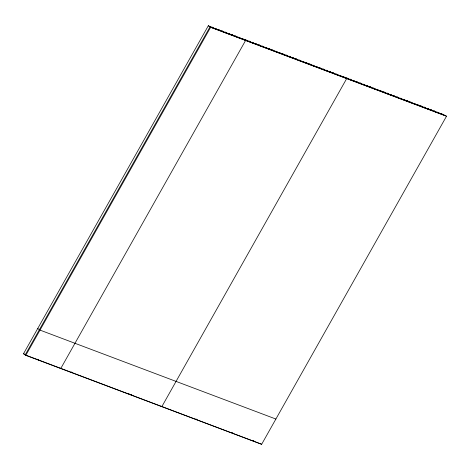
<?xml version="1.0" encoding="UTF-8"?>
<svg xmlns="http://www.w3.org/2000/svg" width="470" height="470" viewBox="0 0 470 470"><rect width="100%" height="100%" fill="white"/><g stroke="black" fill="none" stroke-linecap="round" stroke-linejoin="round"><path stroke-width="0.7" d="M261.667 444.273L25.169 354.909L210.008 26.878L445.877 115.814L446.5 116.243L261.667 444.273L25.791 355.338L23.5 353.757L208.333 25.727L212.534 27.83M25.791 355.338L210.625 27.307L446.5 116.243M275.884 419.04L40.009 330.105L37.718 328.524M23.5 353.757L25.398 354.468M445.037 115.497L440.837 113.393L442.511 114.545M441.665 114.228L437.47 112.124L439.139 113.276M438.298 112.959L434.098 110.85L435.772 112.007M434.926 111.69L430.731 109.581L432.4 110.732M431.56 110.415L427.359 108.312L429.034 109.463M428.188 109.146L423.993 107.043L425.661 108.194M424.821 107.877L420.621 105.768L422.289 106.925M421.449 106.608L417.248 104.499L418.923 105.65M418.083 105.333L413.882 103.23L415.551 104.381M414.71 104.064L410.51 101.961L412.184 103.112M411.338 102.795L407.143 100.686L408.812 101.843M407.972 101.526L403.771 99.417L405.446 100.568M404.599 100.251L400.405 98.148L402.073 99.299M401.233 98.982L397.032 96.879L398.707 98.03M397.861 97.713L393.666 95.604L395.335 96.761M394.495 96.438L390.294 94.335L391.968 95.486M391.122 95.169L386.928 93.066L388.596 94.217M387.756 93.9L383.555 91.791L385.224 92.948M384.384 92.631L380.183 90.522L381.857 91.679M381.011 91.356L376.817 89.253L378.485 90.404M377.645 90.087L373.444 87.984L375.119 89.136M374.273 88.818L370.078 86.709L371.747 87.867M370.906 87.549L366.706 85.44L368.38 86.592M367.534 86.274L363.339 84.171L365.008 85.323M364.168 85.005L359.967 82.902L361.642 84.054M360.796 83.736L356.601 81.627L358.269 82.785M357.429 82.467L353.228 80.358L354.897 81.51M354.057 81.192L349.856 79.089L351.531 80.241M350.685 79.924L346.49 77.82L348.158 78.972M347.318 78.654L343.118 76.545L344.792 77.703M346.055 78.179L346.678 78.608L161.839 406.632L161.222 406.203M343.946 77.386L339.751 75.276L341.42 76.428M340.58 76.111L336.379 74.007L338.053 75.159M337.207 74.842L333.013 72.738L334.681 73.89M333.841 73.573L329.64 71.463L331.315 72.621M330.469 72.304L326.274 70.195L327.943 71.346M327.102 71.029L322.902 68.925L324.57 70.077M323.73 69.76L319.529 67.656L321.204 68.808M320.364 68.491L316.163 66.382L317.832 67.539M316.991 67.222L312.791 65.113L314.465 66.264M313.619 65.947L309.424 63.844L311.093 64.995M310.253 64.678L306.052 62.569L307.727 63.726M306.881 63.409L302.686 61.3L304.354 62.457M303.514 62.134L299.314 60.031L300.988 61.182M300.142 60.865L295.947 58.762L297.616 59.913M296.776 59.596L292.575 57.487L294.243 58.644M293.403 58.327L289.203 56.218L290.877 57.369M290.037 57.052L285.836 54.949L287.505 56.1M286.665 55.783L282.464 53.68L284.139 54.831M283.293 54.514L279.098 52.405L280.766 53.562M279.926 53.245L275.726 51.136L277.4 52.288M276.554 51.97L272.359 49.867L274.028 51.019M273.188 50.701L268.987 48.598L270.661 49.75M269.815 49.432L265.62 47.323L267.289 48.48M266.449 48.163L262.248 46.054L263.923 47.206M263.077 46.888L258.882 44.785L260.55 45.937M259.71 45.619L255.51 43.516L257.178 44.668M256.338 44.35L252.137 42.241L253.812 43.399M252.966 43.081L248.771 40.972L250.439 42.124M249.599 41.806L245.399 39.703L247.073 40.855M246.227 40.538L242.032 38.434L243.701 39.586M244.964 40.062L245.587 40.491L60.753 368.521L60.131 368.092M242.861 39.269L238.66 37.159L240.334 38.317M239.488 38L235.294 35.89L236.962 37.042M236.122 36.725L231.922 34.621L233.596 35.773M232.75 35.456L228.555 33.346L230.224 34.504M229.383 34.187L225.183 32.078L226.851 33.235M226.011 32.912L221.811 30.808L223.485 31.96M222.645 31.643L218.444 29.54L220.113 30.691M219.273 30.374L215.072 28.265L216.746 29.422M215.9 29.105L211.706 26.996L213.374 28.147M208.333 25.727L210.625 27.307M253.189 440.537L254.305 441.306M232.133 432.594L233.243 433.363M195.908 418.935L197.024 419.704M131.042 394.477L132.158 395.247M128.516 393.525L129.632 394.295M71.234 371.929L72.345 372.698M37.535 359.221L38.652 359.991"/></g></svg>
